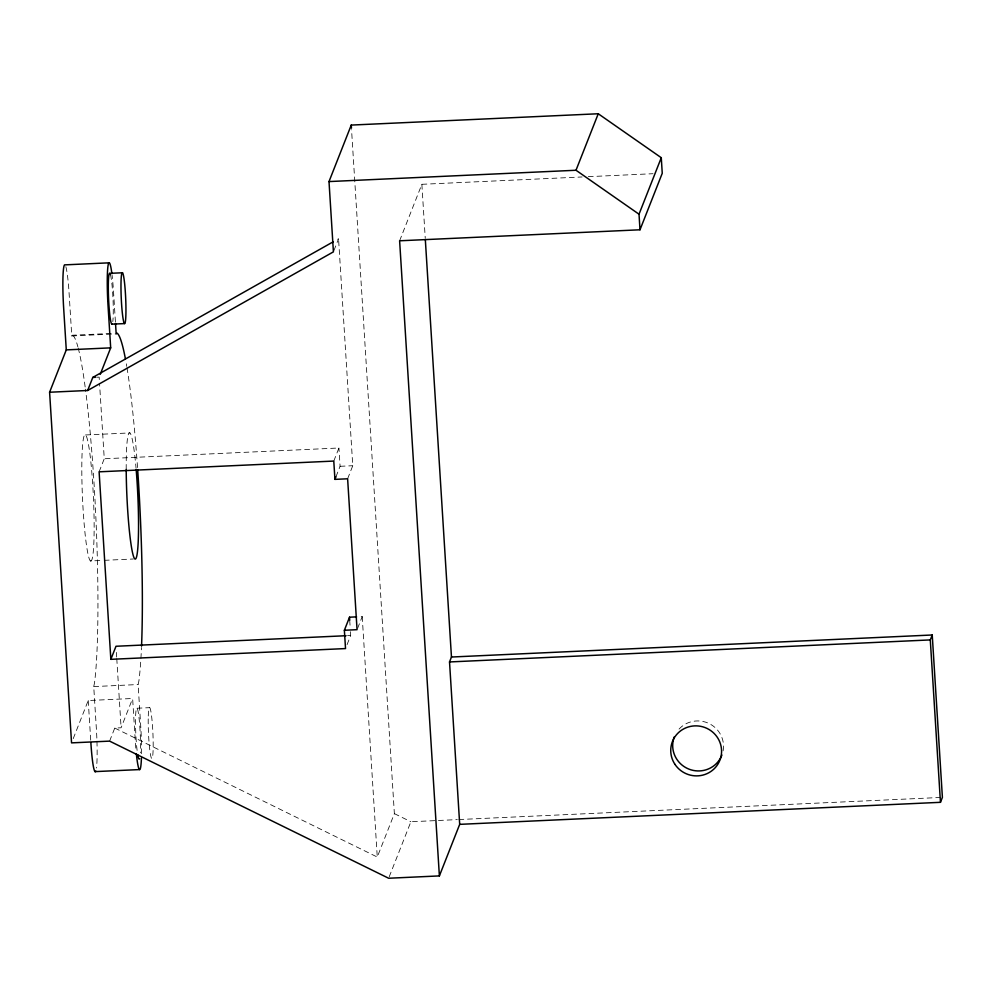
<?xml version="1.0" encoding="UTF-8"?>
<svg xmlns="http://www.w3.org/2000/svg" width="992" height="992" viewBox="0 0 992 992"><rect width="100%" height="100%" fill="white"/><g stroke="black" fill="none" stroke-linecap="round" stroke-linejoin="round"><path stroke-width="0.74" stroke-dasharray="4.96 3.72" d="M96.844 738.085A36.047 3.125 87.4 0 0 96.36 728.711L93.732 686.576L94.513 682.88A183.632 15.897 87.4 0 0 85.436 389.162M141.521 753.697A36.047 3.125 87.4 0 0 140.765 726.677L138.124 684.542L138.905 680.847A183.632 15.897 87.4 0 0 141.484 647.54M99.113 471.82L104.259 458.763L99.535 383.296M73.222 738.631L88.226 700.526L132.63 698.492L135.272 740.615A36.047 3.125 87.4 0 0 135.929 749.53M109.604 741.123L114.762 728.054L121.098 727.768L132.63 698.492M333.92 250.542L338.557 238.787L334.527 241.056M399.615 240.796L421.86 184.301L582.118 176.96M333.783 461.069L338.929 448L104.259 458.763M335.966 476.755L340.082 466.302L338.929 448M347.622 478.789L352.768 465.719L338.557 238.787M347.064 644.651L350.672 635.5L350.288 629.399M357.579 628.382L362.216 616.615L357.988 616.813M114.762 728.054L377.27 857.051L394.37 813.626L351.552 129.716M389.199 876.829L410.886 821.748L457.3 819.615M65.844 266.712A36.047 3.125 87.4 0 1 69.13 293.818L71.771 335.941L72.738 335.209L114.08 333.312M588.281 176.675L653.009 173.712M71.771 335.941L116.176 333.907M96.608 377.245L99.15 377.134L99.436 381.746M85.486 434.967L129.89 432.934M340.082 466.302L352.768 465.719M90.483 560.964A63.203 5.468 87.4 0 0 91.636 470.121A63.203 5.468 87.4 0 0 81.84 462.805A63.203 5.468 87.4 0 0 90.483 560.964L102.734 560.393M104.272 560.331L133.35 558.992M347.584 635.649L350.672 635.5M93.732 686.576L138.124 684.542M137.008 708.238L149.693 707.656M458.85 819.541L942.4 797.382M394.37 813.626L410.886 821.748M421.86 184.301L425.258 238.378M362.216 616.615L377.27 857.051M349.717 620.248L350.201 627.874M115.419 321.879L113.534 291.784A36.047 3.125 87.4 0 0 112.059 275.057M116.386 652.414L116.672 657.026M116.771 658.564L121.098 727.768M88.226 700.526L90.867 742.661M679.061 729.095A25.494 24.936 21.5 0 1 723.019 751.279M137.119 750.411A25.494 2.207 87.4 0 1 135.693 714.476A25.494 2.207 87.4 0 1 138.917 716.881A25.494 2.207 87.4 0 1 140.343 752.816M96.956 741.198A36.047 3.125 87.4 0 1 96.46 768.006M110.397 274.66A25.494 2.207 87.4 0 1 112.914 297.129A25.494 2.207 87.4 0 1 112.803 321.619M126.331 363.828A183.632 15.897 87.4 0 1 126.765 366.395M126.988 367.722A183.632 15.897 87.4 0 1 137.578 468.261M72.738 335.209A183.632 15.897 87.4 0 1 77.86 346.778M78.17 347.932A183.632 15.897 87.4 0 1 85.225 387.537M126.207 469.414A63.203 5.468 87.4 0 1 129.456 432.785A63.203 5.468 87.4 0 1 136.04 468.088M148.217 718.89A25.494 2.207 87.4 0 0 151.702 758.471A25.494 2.207 87.4 0 0 152.173 721.829A25.494 2.207 87.4 0 0 148.217 718.89"/><path stroke-width="1.49" d="M425.345 239.915L451.459 657.026L449.525 661.949L459.693 824.352L439.382 875.911L388.641 878.242L109.604 741.123L71.548 742.872L49.6 392.237L66.278 349.891L63.637 307.768A36.047 3.125 87.4 0 1 64.964 264.864L109.356 262.818M49.6 392.237L87.656 390.488L92.802 377.419L333.188 241.812M100.242 374.344L110.682 347.857L108.041 305.734A36.047 3.125 87.4 0 1 107.88 266.86A36.047 3.125 87.4 0 1 111.885 273.668M356.574 616.875L349.531 617.198L344.373 630.267L345.526 648.57L110.844 659.333L116.002 646.263L346.034 635.723M87.656 390.488L333.411 251.856L329.009 181.573L351.255 125.079L598.25 113.758L661.28 157.716L662.247 173.29L640.001 229.784L399.615 240.796L439.382 875.911M344.373 630.267L357.058 629.684L347.622 478.789L334.936 479.372L335.966 476.755M329.009 181.573L576.005 170.252L598.25 113.758M640.001 229.784L639.022 214.21L661.28 157.716M459.693 824.352L940.453 802.317L930.285 639.914L932.232 634.992L451.459 657.026M940.453 802.317L942.4 797.382L932.232 634.992M109.777 273.346L122.462 272.763M111.798 324.161L124.484 323.59A25.494 2.207 87.4 0 0 124.942 286.948A25.494 2.207 87.4 0 0 120.987 283.997A25.494 2.207 87.4 0 0 124.484 323.59M66.278 349.891L110.682 347.857M92.802 377.419L95.344 377.307M449.525 661.949L930.285 639.914M95.046 771.615L139.438 769.581M576.005 170.252L639.022 214.21M351.255 125.079L351.453 128.166M349.531 617.198L349.717 620.248M334.936 479.372L333.783 461.069L99.113 471.82L110.844 659.333M115.506 323.38L116.176 333.907L117.143 333.176A183.632 15.897 87.4 0 1 125.389 358.72M721.916 755.048A25.494 24.936 21.5 0 1 689.217 769.234A25.494 24.936 21.5 0 1 674.287 736.833M139.574 758.632A25.494 2.207 87.4 0 1 137.752 754.8M136.152 469.427A63.203 5.468 87.4 0 1 135.259 559.066A63.203 5.468 87.4 0 1 126.207 469.414M112.344 323.739A25.494 2.207 87.4 0 1 108.5 297.054A25.494 2.207 87.4 0 1 110.397 274.66M137.677 469.811A183.632 15.897 87.4 0 1 141.546 646.139M141.422 758.136A36.047 3.125 87.4 0 1 136.326 753.61M95.827 771.02A36.047 3.125 87.4 0 1 90.867 742.661M674.969 764.373A25.494 24.936 21.5 0 0 718.915 762.364A25.494 24.936 21.5 0 0 694.598 725.884A25.494 24.936 21.5 0 0 674.969 764.373"/></g></svg>
